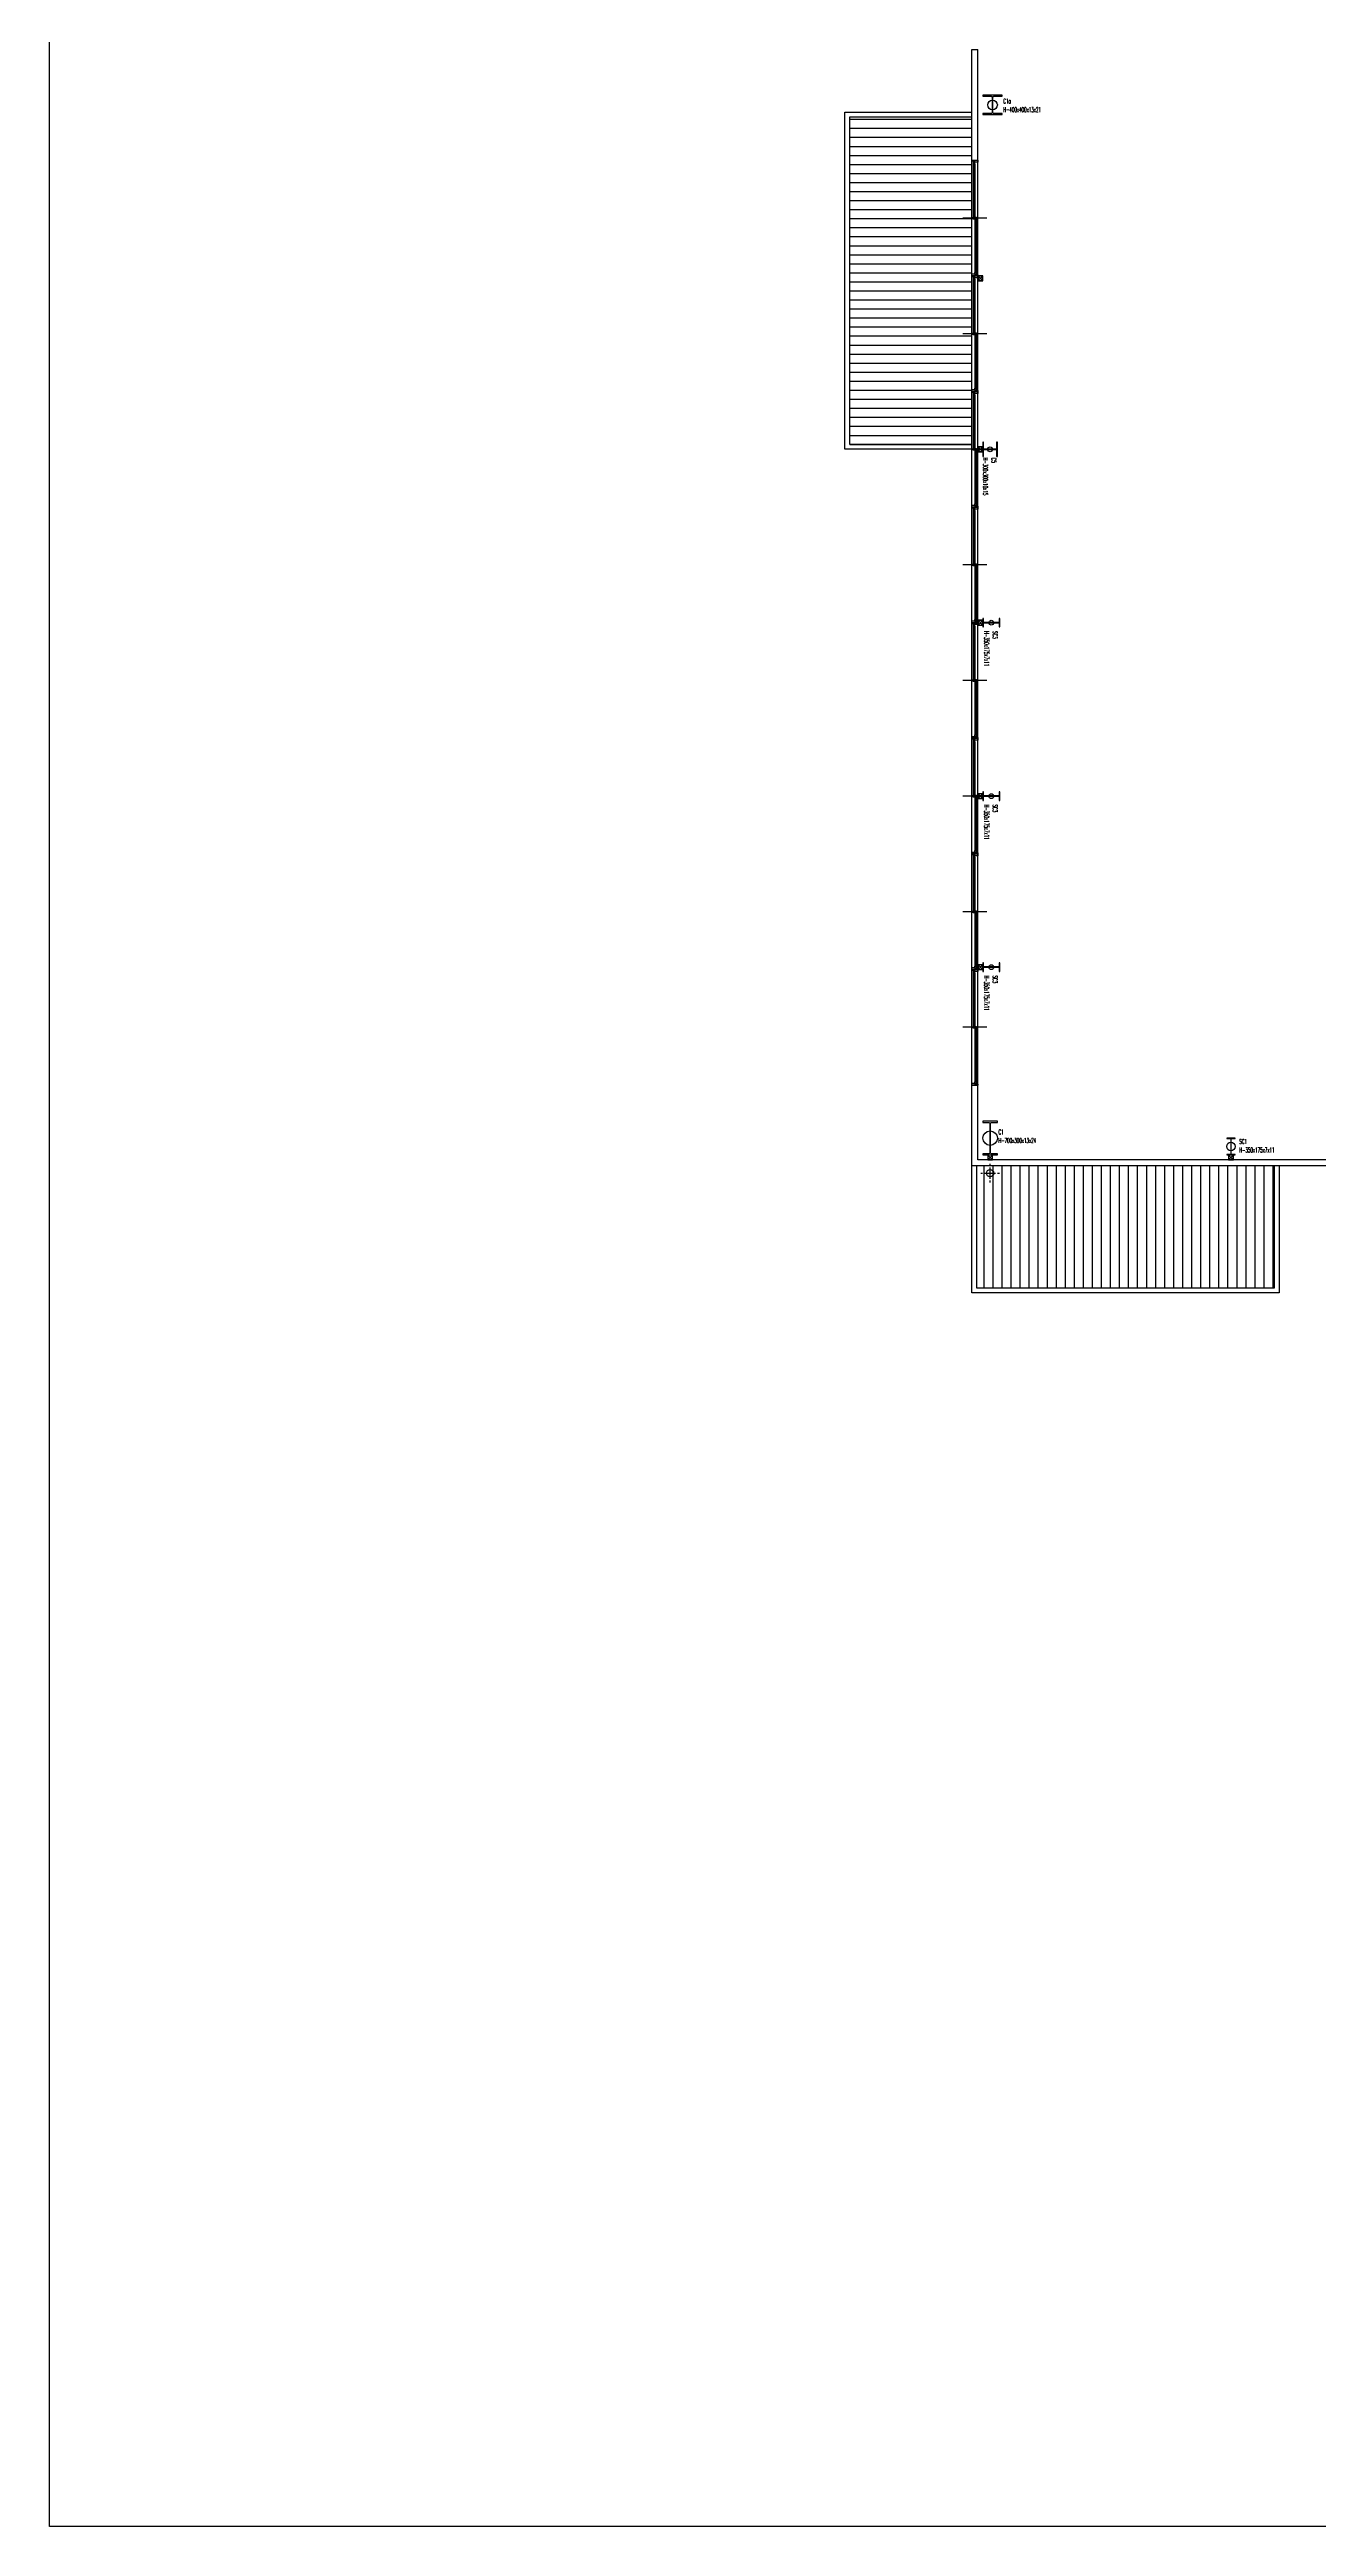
# Model space of a CAD drawing. Header units: millimetres. Extents: x 10462777 to 22643323, y 453826 to 1389191.
# Drawn here: x 11381846 to 11408190, y 540134 to 591557 of the extents above; entities that cross this region are included whole.
import ezdxf
from ezdxf.enums import TextEntityAlignment as Align

# ---------------------------------------------------------------- set-up
doc = ezdxf.new("R2010")
doc.units = ezdxf.units.MM
doc.header["$LTSCALE"] = 200
doc.header["$MEASUREMENT"] = 0
doc.layers.get('0').update_dxf_attribs({"linetype": 'CONTINUOUS'})
for name, color, linetype in [('COL', 2, 'CONTINUOUS'), ('HAT', 5, 'CONTINUOUS'), ('HATCH', 8, 'CONTINUOUS'), ('panel', 4, 'CONTINUOUS'), ('PIPE', 4, 'CONTINUOUS'), ('win', 6, 'CONTINUOUS'), ('도면층6', 6, 'CONTINUOUS')]:
    doc.layers.add(name, color=color, linetype=linetype)
doc.layers.add('No_Print', color=153, linetype='CONTINUOUS', plot=False)
doc.styles.add('HYwulM', font='txt.shx ', dxfattribs={"bigfont": ' whgtxt.shx'})

msp = doc.modelspace()

# ---------------------------------------------------------------- linework, layer by layer
at = {"color": 253}
for p, q in [((11398358.2949, 583257.23366), (11398358.2949, 590257.23366)), ((11398358.2949, 590257.23366), (11400995.7949, 590257.23366)), ((11398458.2949, 583357.23366), (11398458.2949, 590157.23366)), ((11398458.2949, 590157.23366), (11400995.7949, 590157.23366)), ((11400995.7949, 583257.23366), (11398358.2949, 583257.23366)), ((11400995.7949, 583357.23366), (11398458.2949, 583357.23366)), ((11400995.7949, 565742.23366), (11400995.7949, 568379.73366)), ((11401095.7949, 565842.23366), (11401095.7949, 568379.73366)), ((11407273.2949, 568379.73366), (11407273.2949, 565842.23366)), ((11407373.2949, 568379.73366), (11407373.2949, 565742.23366)), ((11407373.2949, 565742.23366), (11400995.7949, 565742.23366)), ((11407273.2949, 565842.23366), (11401095.7949, 565842.23366))]:
    msp.add_line(p, q, dxfattribs=at)
at = {"layer": 'COL', "color": 253}
for points in [[(11401416.7949, 590250.23366, -0.4142135624), (11401394.7949, 590228.23366), (11401223.2949, 590228.23366), (11401223.2949, 590207.23366), (11401623.2949, 590207.23366), (11401623.2949, 590228.23366), (11401451.7949, 590228.23366, -0.4142135624), (11401429.7949, 590250.23366), (11401429.7949, 590564.23366, -0.4142135624), (11401451.7949, 590586.23366), (11401623.2949, 590586.23366), (11401623.2949, 590607.23366), (11401223.2949, 590607.23366), (11401223.2949, 590586.23366), (11401394.7949, 590586.23366, -0.4142135624), (11401416.7949, 590564.23366)], [(11401254.2949, 583262.23366, -0.4142135624), (11401238.2949, 583278.23366), (11401238.2949, 583407.23366), (11401223.2949, 583407.23366), (11401223.2949, 583107.23366), (11401238.2949, 583107.23366), (11401238.2949, 583236.23366, -0.4142135624), (11401254.2949, 583252.23366), (11401492.2949, 583252.23366, -0.4142135624), (11401508.2949, 583236.23366), (11401508.2949, 583107.23366), (11401523.2949, 583107.23366), (11401523.2949, 583407.23366), (11401508.2949, 583407.23366), (11401508.2949, 583278.23366, -0.4142135624), (11401492.2949, 583262.23366)], [(11401250.2949, 579660.73366, -0.4142135624), (11401234.2949, 579676.73366), (11401234.2949, 579744.73366), (11401223.2949, 579744.73366), (11401223.2949, 579569.73366), (11401234.2949, 579569.73366), (11401234.2949, 579637.73366, -0.4142135624), (11401250.2949, 579653.73366), (11401546.2949, 579653.73366, -0.4142135624), (11401562.2949, 579637.73366), (11401562.2949, 579569.73366), (11401573.2949, 579569.73366), (11401573.2949, 579744.73366), (11401562.2949, 579744.73366), (11401562.2949, 579676.73366, -0.4142135624), (11401546.2949, 579660.73366)], [(11401250.2949, 576060.73366, -0.4142135624), (11401234.2949, 576076.73366), (11401234.2949, 576144.73366), (11401223.2949, 576144.73366), (11401223.2949, 575969.73366), (11401234.2949, 575969.73366), (11401234.2949, 576037.73366, -0.4142135624), (11401250.2949, 576053.73366), (11401546.2949, 576053.73366, -0.4142135624), (11401562.2949, 576037.73366), (11401562.2949, 575969.73366), (11401573.2949, 575969.73366), (11401573.2949, 576144.73366), (11401562.2949, 576144.73366), (11401562.2949, 576076.73366, -0.4142135624), (11401546.2949, 576060.73366)], [(11401250.2949, 572510.73366, -0.4142135624), (11401234.2949, 572526.73366), (11401234.2949, 572594.73366), (11401223.2949, 572594.73366), (11401223.2949, 572419.73366), (11401234.2949, 572419.73366), (11401234.2949, 572487.73366, -0.4142135624), (11401250.2949, 572503.73366), (11401546.2949, 572503.73366, -0.4142135624), (11401562.2949, 572487.73366), (11401562.2949, 572419.73366), (11401573.2949, 572419.73366), (11401573.2949, 572594.73366), (11401562.2949, 572594.73366), (11401562.2949, 572526.73366, -0.4142135624), (11401546.2949, 572510.73366)], [(11401366.7949, 568659.23366, -0.4142135624), (11401338.7949, 568631.23366), (11401223.2949, 568631.23366), (11401223.2949, 568607.23366), (11401523.2949, 568607.23366), (11401523.2949, 568631.23366), (11401407.7949, 568631.23366, -0.4142135624), (11401379.7949, 568659.23366), (11401379.7949, 569255.23366, -0.4142135624), (11401407.7949, 569283.23366), (11401523.2949, 569283.23366), (11401523.2949, 569307.23366), (11401223.2949, 569307.23366), (11401223.2949, 569283.23366), (11401338.7949, 569283.23366, -0.4142135624), (11401366.7949, 569255.23366)], [(11406369.7949, 568632.23366, -0.4142135624), (11406355.7949, 568618.23366), (11406285.7949, 568618.23366), (11406285.7949, 568607.23366), (11406460.7949, 568607.23366), (11406460.7949, 568618.23366), (11406390.7949, 568618.23366, -0.4142135624), (11406376.7949, 568632.23366), (11406376.7949, 568932.23366, -0.4142135624), (11406390.7949, 568946.23366), (11406460.7949, 568946.23366), (11406460.7949, 568957.23366), (11406285.7949, 568957.23366), (11406285.7949, 568946.23366), (11406355.7949, 568946.23366, -0.4142135624), (11406369.7949, 568932.23366)]]:
    msp.add_lwpolyline(points, format="xyb", close=True, dxfattribs=at)
at = {"layer": 'HAT', "color": 253, "linetype": 'Continuous'}
for p, q in [((11398458.2949, 590110.02521), (11400995.7949, 590110.02521)), ((11398458.2949, 589922.52521), (11400995.7949, 589922.52521)), ((11398458.2949, 589735.02521), (11400995.7949, 589735.02521)), ((11398458.2949, 589547.52521), (11400995.7949, 589547.52521)), ((11398458.2949, 589360.02521), (11400995.7949, 589360.02521)), ((11398458.2949, 589172.52521), (11400995.7949, 589172.52521)), ((11398458.2949, 588985.02521), (11400995.7949, 588985.02521)), ((11398458.2949, 588797.52521), (11400995.7949, 588797.52521)), ((11398458.2949, 588610.02521), (11400995.7949, 588610.02521)), ((11398458.2949, 588422.52521), (11400995.7949, 588422.52521)), ((11398458.2949, 588235.02521), (11400995.7949, 588235.02521)), ((11398458.2949, 588047.52521), (11400995.7949, 588047.52521)), ((11398458.2949, 587860.02521), (11400995.7949, 587860.02521)), ((11398458.2949, 587672.52521), (11400995.7949, 587672.52521)), ((11398458.2949, 587485.02521), (11400995.7949, 587485.02521)), ((11398458.2949, 587297.52521), (11400995.7949, 587297.52521)), ((11398458.2949, 587110.02521), (11400995.7949, 587110.02521)), ((11398458.2949, 586922.52521), (11400995.7949, 586922.52521)), ((11398458.2949, 586735.02521), (11400995.7949, 586735.02521)), ((11398458.2949, 586547.52521), (11400995.7949, 586547.52521)), ((11398458.2949, 586360.02521), (11400995.7949, 586360.02521)), ((11398458.2949, 586172.52521), (11400995.7949, 586172.52521)), ((11398458.2949, 585985.02521), (11400995.7949, 585985.02521)), ((11398458.2949, 585797.52521), (11400995.7949, 585797.52521)), ((11398458.2949, 585610.02521), (11400995.7949, 585610.02521)), ((11398458.2949, 585422.52521), (11400995.7949, 585422.52521)), ((11398458.2949, 585235.02521), (11400995.7949, 585235.02521)), ((11398458.2949, 585047.52521), (11400995.7949, 585047.52521)), ((11398458.2949, 584860.02521), (11400995.7949, 584860.02521)), ((11398458.2949, 584672.52521), (11400995.7949, 584672.52521)), ((11398458.2949, 584485.02521), (11400995.7949, 584485.02521)), ((11398458.2949, 584297.52521), (11400995.7949, 584297.52521)), ((11398458.2949, 584110.02521), (11400995.7949, 584110.02521)), ((11398458.2949, 583922.52521), (11400995.7949, 583922.52521)), ((11398458.2949, 583735.02521), (11400995.7949, 583735.02521)), ((11398458.2949, 583547.52521), (11400995.7949, 583547.52521)), ((11398458.2949, 583360.02521), (11400995.7949, 583360.02521)), ((11401249.16205, 565842.23366), (11401249.16205, 568379.73366)), ((11401436.66205, 565842.23366), (11401436.66205, 568379.73366)), ((11401624.16205, 565842.23366), (11401624.16205, 568379.73366)), ((11401811.66205, 565842.23366), (11401811.66205, 568379.73366)), ((11401999.16205, 565842.23366), (11401999.16205, 568379.73366)), ((11402186.66205, 565842.23366), (11402186.66205, 568379.73366)), ((11402374.16205, 565842.23366), (11402374.16205, 568379.73366)), ((11402561.66205, 565842.23366), (11402561.66205, 568379.73366)), ((11402749.16205, 565842.23366), (11402749.16205, 568379.73366)), ((11402936.66205, 565842.23366), (11402936.66205, 568379.73366)), ((11403124.16205, 565842.23366), (11403124.16205, 568379.73366)), ((11403311.66205, 565842.23366), (11403311.66205, 568379.73366)), ((11403499.16205, 565842.23366), (11403499.16205, 568379.73366)), ((11403686.66205, 565842.23366), (11403686.66205, 568379.73366)), ((11403874.16205, 565842.23366), (11403874.16205, 568379.73366)), ((11404061.66205, 565842.23366), (11404061.66205, 568379.73366)), ((11404249.16205, 565842.23366), (11404249.16205, 568379.73366)), ((11404436.66205, 565842.23366), (11404436.66205, 568379.73366)), ((11404624.16205, 565842.23366), (11404624.16205, 568379.73366)), ((11404811.66205, 565842.23366), (11404811.66205, 568379.73366)), ((11404999.16205, 565842.23366), (11404999.16205, 568379.73366)), ((11405186.66205, 565842.23366), (11405186.66205, 568379.73366)), ((11405374.16205, 565842.23366), (11405374.16205, 568379.73366)), ((11405561.66205, 565842.23366), (11405561.66205, 568379.73366)), ((11405749.16205, 565842.23366), (11405749.16205, 568379.73366)), ((11405936.66205, 565842.23366), (11405936.66205, 568379.73366)), ((11406124.16205, 565842.23366), (11406124.16205, 568379.73366)), ((11406311.66205, 565842.23366), (11406311.66205, 568379.73366)), ((11406499.16205, 565842.23366), (11406499.16205, 568379.73366)), ((11406686.66205, 565842.23366), (11406686.66205, 568379.73366)), ((11406874.16205, 565842.23366), (11406874.16205, 568379.73366)), ((11407061.66205, 565842.23366), (11407061.66205, 568379.73366)), ((11407249.16205, 565842.23366), (11407249.16205, 568379.73366))]:
    msp.add_line(p, q, dxfattribs=at)
at = {"layer": 'HATCH', "color": 253}
for p, q in [((11401178.2949, 568229.73366), (11401218.2949, 568229.73366)), ((11401258.2949, 568229.73366), (11401488.2949, 568229.73366)), ((11401373.2949, 568384.73366), (11401373.2949, 568424.73366)), ((11401373.2949, 568114.73366), (11401373.2949, 568344.73366)), ((11401528.2949, 568229.73366), (11401568.2949, 568229.73366)), ((11401373.2949, 568034.73366), (11401373.2949, 568074.73366))]:
    msp.add_line(p, q, dxfattribs=at)
msp.add_ellipse((11401373.2949, 568229.73366), major_axis=(-53.03301, 53.03301), ratio=1, start_param=-0.7853981634, end_param=5.4977871438, dxfattribs=at)
at = {"layer": 'No_Print', "color": 253}
for centre, radius in [((11401423.2949, 590407.23366), 100), ((11401373.2949, 583257.23366), 50), ((11401398.2949, 579657.23366), 50), ((11401398.2949, 576057.23366), 50), ((11401398.2949, 572507.23366), 50), ((11401373.2949, 568957.23366), 150), ((11406373.2949, 568782.23366), 87.5)]:
    msp.add_circle(centre, radius, dxfattribs=at)
at = {"layer": 'panel', "color": 253}
for p, q in [((11400995.7949, 591557.23366), (11401120.7949, 591557.23366)), ((11400995.7949, 589257.23366), (11400995.7949, 591557.23366)), ((11401120.7949, 589257.23366), (11401120.7949, 591557.23366)), ((11400995.7949, 589257.23366), (11401120.7949, 589257.23366)), ((11400995.7949, 568379.73366), (11400995.7949, 570057.23366)), ((11400995.7949, 570057.23366), (11401120.7949, 570057.23366)), ((11401120.7949, 568504.73366), (11401120.7949, 570057.23366)), ((11408873.2949, 568379.73366), (11400995.7949, 568379.73366)), ((11408873.2949, 568504.73366), (11401120.7949, 568504.73366))]:
    msp.add_line(p, q, dxfattribs=at)
at = {"layer": 'PIPE', "color": 253}
for p, q in [((11401123.0949, 586759.53366), (11401218.4949, 586854.93366)), ((11401218.4949, 586759.53366), (11401123.0949, 586854.93366)), ((11401123.0949, 583209.53366), (11401218.4949, 583304.93366)), ((11401218.4949, 583209.53366), (11401123.0949, 583304.93366)), ((11401123.0949, 579609.53366), (11401218.4949, 579704.93366)), ((11401218.4949, 579609.53366), (11401123.0949, 579704.93366)), ((11401123.0949, 576009.53366), (11401218.4949, 576104.93366)), ((11401218.4949, 576009.53366), (11401123.0949, 576104.93366)), ((11401123.0949, 572459.53366), (11401218.4949, 572554.93366)), ((11401218.4949, 572459.53366), (11401123.0949, 572554.93366)), ((11401325.5949, 568507.03366), (11401420.9949, 568602.43366)), ((11401420.9949, 568507.03366), (11401325.5949, 568602.43366)), ((11406325.5949, 568507.03366), (11406420.9949, 568602.43366)), ((11406420.9949, 568507.03366), (11406325.5949, 568602.43366))]:
    msp.add_line(p, q, dxfattribs=at)
for points in [[(11401220.7949, 586757.23366), (11401220.7949, 586857.23366), (11401120.7949, 586857.23366), (11401120.7949, 586757.23366)], [(11401218.4949, 586759.53366), (11401218.4949, 586854.93366), (11401123.0949, 586854.93366), (11401123.0949, 586759.53366)], [(11401220.7949, 583207.23366), (11401220.7949, 583307.23366), (11401120.7949, 583307.23366), (11401120.7949, 583207.23366)], [(11401218.4949, 583209.53366), (11401218.4949, 583304.93366), (11401123.0949, 583304.93366), (11401123.0949, 583209.53366)], [(11401220.7949, 579607.23366), (11401220.7949, 579707.23366), (11401120.7949, 579707.23366), (11401120.7949, 579607.23366)], [(11401218.4949, 579609.53366), (11401218.4949, 579704.93366), (11401123.0949, 579704.93366), (11401123.0949, 579609.53366)], [(11401220.7949, 576007.23366), (11401220.7949, 576107.23366), (11401120.7949, 576107.23366), (11401120.7949, 576007.23366)], [(11401218.4949, 576009.53366), (11401218.4949, 576104.93366), (11401123.0949, 576104.93366), (11401123.0949, 576009.53366)], [(11401220.7949, 572457.23366), (11401220.7949, 572557.23366), (11401120.7949, 572557.23366), (11401120.7949, 572457.23366)], [(11401218.4949, 572459.53366), (11401218.4949, 572554.93366), (11401123.0949, 572554.93366), (11401123.0949, 572459.53366)], [(11401423.2949, 568504.73366), (11401423.2949, 568604.73366), (11401323.2949, 568604.73366), (11401323.2949, 568504.73366)], [(11401420.9949, 568507.03366), (11401420.9949, 568602.43366), (11401325.5949, 568602.43366), (11401325.5949, 568507.03366)], [(11406423.2949, 568504.73366), (11406423.2949, 568604.73366), (11406323.2949, 568604.73366), (11406323.2949, 568504.73366)], [(11406420.9949, 568507.03366), (11406420.9949, 568602.43366), (11406325.5949, 568602.43366), (11406325.5949, 568507.03366)]]:
    msp.add_lwpolyline(points, close=True, dxfattribs=at)
at = {"layer": 'win', "color": 253}
for p, q in [((11400995.7949, 586857.23366), (11400995.7949, 589257.23366)), ((11401022.7949, 589187.23366), (11401022.7949, 588077.23366)), ((11401033.7949, 589187.23366), (11401033.7949, 588077.23366)), ((11401041.7949, 589187.23366), (11401041.7949, 588077.23366)), ((11401052.7949, 589187.23366), (11401052.7949, 588077.23366)), ((11401120.7949, 586857.23366), (11401120.7949, 589257.23366)), ((11401304.07156, 588057.23366), (11400807.12212, 588057.23366)), ((11401058.7949, 588037.23366), (11401058.7949, 586887.23366)), ((11401069.7949, 588037.23366), (11401069.7949, 586927.23366)), ((11401077.7949, 588037.23366), (11401077.7949, 586927.23366)), ((11401088.7949, 588037.23366), (11401088.7949, 586927.23366)), ((11400995.7949, 584457.23366), (11400995.7949, 586857.23366)), ((11401022.7949, 586787.23366), (11401022.7949, 585677.23366)), ((11401033.7949, 586787.23366), (11401033.7949, 585677.23366)), ((11401041.7949, 586787.23366), (11401041.7949, 585677.23366)), ((11401052.7949, 586787.23366), (11401052.7949, 585677.23366)), ((11401120.7949, 584457.23366), (11401120.7949, 586857.23366)), ((11401304.07156, 585657.23366), (11400807.12212, 585657.23366)), ((11401058.7949, 585637.23366), (11401058.7949, 584487.23366)), ((11401069.7949, 585637.23366), (11401069.7949, 584527.23366)), ((11401077.7949, 585637.23366), (11401077.7949, 584527.23366)), ((11401088.7949, 585637.23366), (11401088.7949, 584527.23366)), ((11400995.7949, 582057.23366), (11400995.7949, 584457.23366)), ((11401022.7949, 584387.23366), (11401022.7949, 583277.23366)), ((11401033.7949, 584387.23366), (11401033.7949, 583277.23366)), ((11401041.7949, 584387.23366), (11401041.7949, 583277.23366)), ((11401052.7949, 584387.23366), (11401052.7949, 583277.23366)), ((11401120.7949, 582057.23366), (11401120.7949, 584457.23366)), ((11401304.07156, 583257.23366), (11400807.12212, 583257.23366)), ((11401058.7949, 583237.23366), (11401058.7949, 582087.23366)), ((11401069.7949, 583237.23366), (11401069.7949, 582127.23366)), ((11401077.7949, 583237.23366), (11401077.7949, 582127.23366)), ((11401088.7949, 583237.23366), (11401088.7949, 582127.23366)), ((11400995.7949, 579657.23366), (11400995.7949, 582057.23366)), ((11401022.7949, 581987.23366), (11401022.7949, 580877.23366)), ((11401033.7949, 581987.23366), (11401033.7949, 580877.23366)), ((11401041.7949, 581987.23366), (11401041.7949, 580877.23366)), ((11401052.7949, 581987.23366), (11401052.7949, 580877.23366)), ((11401120.7949, 579657.23366), (11401120.7949, 582057.23366)), ((11401304.07156, 580857.23366), (11400807.12212, 580857.23366)), ((11401058.7949, 580837.23366), (11401058.7949, 579687.23366)), ((11401069.7949, 580837.23366), (11401069.7949, 579727.23366)), ((11401077.7949, 580837.23366), (11401077.7949, 579727.23366)), ((11401088.7949, 580837.23366), (11401088.7949, 579727.23366)), ((11400995.7949, 577257.23366), (11400995.7949, 579657.23366)), ((11401022.7949, 579587.23366), (11401022.7949, 578477.23366)), ((11401033.7949, 579587.23366), (11401033.7949, 578477.23366)), ((11401041.7949, 579587.23366), (11401041.7949, 578477.23366)), ((11401052.7949, 579587.23366), (11401052.7949, 578477.23366)), ((11401120.7949, 577257.23366), (11401120.7949, 579657.23366)), ((11401304.07156, 578457.23366), (11400807.12212, 578457.23366)), ((11401058.7949, 578437.23366), (11401058.7949, 577287.23366)), ((11401069.7949, 578437.23366), (11401069.7949, 577327.23366)), ((11401077.7949, 578437.23366), (11401077.7949, 577327.23366)), ((11401088.7949, 578437.23366), (11401088.7949, 577327.23366)), ((11400995.7949, 574857.23366), (11400995.7949, 577257.23366)), ((11401022.7949, 577187.23366), (11401022.7949, 576077.23366)), ((11401033.7949, 577187.23366), (11401033.7949, 576077.23366)), ((11401041.7949, 577187.23366), (11401041.7949, 576077.23366)), ((11401052.7949, 577187.23366), (11401052.7949, 576077.23366)), ((11401120.7949, 574857.23366), (11401120.7949, 577257.23366)), ((11401304.07156, 576057.23366), (11400807.12212, 576057.23366)), ((11401058.7949, 576037.23366), (11401058.7949, 574887.23366)), ((11401069.7949, 576037.23366), (11401069.7949, 574927.23366)), ((11401077.7949, 576037.23366), (11401077.7949, 574927.23366)), ((11401088.7949, 576037.23366), (11401088.7949, 574927.23366)), ((11400995.7949, 572457.23366), (11400995.7949, 574857.23366)), ((11401022.7949, 574787.23366), (11401022.7949, 573677.23366)), ((11401033.7949, 574787.23366), (11401033.7949, 573677.23366)), ((11401041.7949, 574787.23366), (11401041.7949, 573677.23366)), ((11401052.7949, 574787.23366), (11401052.7949, 573677.23366)), ((11401120.7949, 572457.23366), (11401120.7949, 574857.23366)), ((11401304.07156, 573657.23366), (11400807.12212, 573657.23366)), ((11401058.7949, 573637.23366), (11401058.7949, 572487.23366)), ((11401069.7949, 573637.23366), (11401069.7949, 572527.23366)), ((11401077.7949, 573637.23366), (11401077.7949, 572527.23366)), ((11401088.7949, 573637.23366), (11401088.7949, 572527.23366)), ((11400995.7949, 570057.23366), (11400995.7949, 572457.23366)), ((11401022.7949, 572387.23366), (11401022.7949, 571277.23366)), ((11401033.7949, 572387.23366), (11401033.7949, 571277.23366)), ((11401041.7949, 572387.23366), (11401041.7949, 571277.23366)), ((11401052.7949, 572387.23366), (11401052.7949, 571277.23366)), ((11401120.7949, 570057.23366), (11401120.7949, 572457.23366)), ((11401304.07156, 571257.23366), (11400807.12212, 571257.23366)), ((11401058.7949, 571237.23366), (11401058.7949, 570087.23366)), ((11401069.7949, 571237.23366), (11401069.7949, 570127.23366)), ((11401077.7949, 571237.23366), (11401077.7949, 570127.23366)), ((11401088.7949, 571237.23366), (11401088.7949, 570127.23366))]:
    msp.add_line(p, q, dxfattribs=at)
for points in [[(11401070.7949, 589257.23366), (11401120.7949, 589257.23366), (11401120.7949, 589217.23366), (11401055.7949, 589217.23366), (11401055.7949, 589237.23366), (11400995.7949, 589237.23366), (11400995.7949, 589257.23366), (11401070.7949, 589257.23366)], [(11401090.7949, 586857.23366), (11400995.7949, 586857.23366), (11400995.7949, 586897.23366), (11401055.7949, 586897.23366), (11401055.7949, 586877.23366), (11401120.7949, 586877.23366), (11401120.7949, 586857.23366), (11401090.7949, 586857.23366)], [(11401070.7949, 586857.23366), (11401120.7949, 586857.23366), (11401120.7949, 586817.23366), (11401055.7949, 586817.23366), (11401055.7949, 586837.23366), (11400995.7949, 586837.23366), (11400995.7949, 586857.23366), (11401070.7949, 586857.23366)], [(11401090.7949, 584457.23366), (11400995.7949, 584457.23366), (11400995.7949, 584497.23366), (11401055.7949, 584497.23366), (11401055.7949, 584477.23366), (11401120.7949, 584477.23366), (11401120.7949, 584457.23366), (11401090.7949, 584457.23366)], [(11401070.7949, 584457.23366), (11401120.7949, 584457.23366), (11401120.7949, 584417.23366), (11401055.7949, 584417.23366), (11401055.7949, 584437.23366), (11400995.7949, 584437.23366), (11400995.7949, 584457.23366), (11401070.7949, 584457.23366)], [(11401090.7949, 582057.23366), (11400995.7949, 582057.23366), (11400995.7949, 582097.23366), (11401055.7949, 582097.23366), (11401055.7949, 582077.23366), (11401120.7949, 582077.23366), (11401120.7949, 582057.23366), (11401090.7949, 582057.23366)], [(11401070.7949, 582057.23366), (11401120.7949, 582057.23366), (11401120.7949, 582017.23366), (11401055.7949, 582017.23366), (11401055.7949, 582037.23366), (11400995.7949, 582037.23366), (11400995.7949, 582057.23366), (11401070.7949, 582057.23366)], [(11401090.7949, 579657.23366), (11400995.7949, 579657.23366), (11400995.7949, 579697.23366), (11401055.7949, 579697.23366), (11401055.7949, 579677.23366), (11401120.7949, 579677.23366), (11401120.7949, 579657.23366), (11401090.7949, 579657.23366)], [(11401070.7949, 579657.23366), (11401120.7949, 579657.23366), (11401120.7949, 579617.23366), (11401055.7949, 579617.23366), (11401055.7949, 579637.23366), (11400995.7949, 579637.23366), (11400995.7949, 579657.23366), (11401070.7949, 579657.23366)], [(11401090.7949, 577257.23366), (11400995.7949, 577257.23366), (11400995.7949, 577297.23366), (11401055.7949, 577297.23366), (11401055.7949, 577277.23366), (11401120.7949, 577277.23366), (11401120.7949, 577257.23366), (11401090.7949, 577257.23366)], [(11401070.7949, 577257.23366), (11401120.7949, 577257.23366), (11401120.7949, 577217.23366), (11401055.7949, 577217.23366), (11401055.7949, 577237.23366), (11400995.7949, 577237.23366), (11400995.7949, 577257.23366), (11401070.7949, 577257.23366)], [(11401090.7949, 574857.23366), (11400995.7949, 574857.23366), (11400995.7949, 574897.23366), (11401055.7949, 574897.23366), (11401055.7949, 574877.23366), (11401120.7949, 574877.23366), (11401120.7949, 574857.23366), (11401090.7949, 574857.23366)], [(11401070.7949, 574857.23366), (11401120.7949, 574857.23366), (11401120.7949, 574817.23366), (11401055.7949, 574817.23366), (11401055.7949, 574837.23366), (11400995.7949, 574837.23366), (11400995.7949, 574857.23366), (11401070.7949, 574857.23366)], [(11401090.7949, 572457.23366), (11400995.7949, 572457.23366), (11400995.7949, 572497.23366), (11401055.7949, 572497.23366), (11401055.7949, 572477.23366), (11401120.7949, 572477.23366), (11401120.7949, 572457.23366), (11401090.7949, 572457.23366)], [(11401070.7949, 572457.23366), (11401120.7949, 572457.23366), (11401120.7949, 572417.23366), (11401055.7949, 572417.23366), (11401055.7949, 572437.23366), (11400995.7949, 572437.23366), (11400995.7949, 572457.23366), (11401070.7949, 572457.23366)], [(11401090.7949, 570057.23366), (11400995.7949, 570057.23366), (11400995.7949, 570097.23366), (11401055.7949, 570097.23366), (11401055.7949, 570077.23366), (11401120.7949, 570077.23366), (11401120.7949, 570057.23366), (11401090.7949, 570057.23366)]]:
    msp.add_lwpolyline(points, dxfattribs=at)
for points in [[(11401022.7949, 589227.23366), (11401022.7949, 589187.23366), (11401052.7949, 589187.23366), (11401052.7949, 589227.23366)], [(11401052.7949, 588077.23366), (11401052.7949, 588037.23366), (11401022.7949, 588037.23366), (11401022.7949, 588077.23366)], [(11401088.7949, 588077.23366), (11401088.7949, 588037.23366), (11401058.7949, 588037.23366), (11401058.7949, 588077.23366)], [(11401022.7949, 586827.23366), (11401022.7949, 586787.23366), (11401052.7949, 586787.23366), (11401052.7949, 586827.23366)], [(11401088.7949, 586927.23366), (11401088.7949, 586887.23366), (11401058.7949, 586887.23366), (11401058.7949, 586927.23366)], [(11401052.7949, 585677.23366), (11401052.7949, 585637.23366), (11401022.7949, 585637.23366), (11401022.7949, 585677.23366)], [(11401088.7949, 585677.23366), (11401088.7949, 585637.23366), (11401058.7949, 585637.23366), (11401058.7949, 585677.23366)], [(11401022.7949, 584427.23366), (11401022.7949, 584387.23366), (11401052.7949, 584387.23366), (11401052.7949, 584427.23366)], [(11401088.7949, 584527.23366), (11401088.7949, 584487.23366), (11401058.7949, 584487.23366), (11401058.7949, 584527.23366)], [(11401052.7949, 583277.23366), (11401052.7949, 583237.23366), (11401022.7949, 583237.23366), (11401022.7949, 583277.23366)], [(11401088.7949, 583277.23366), (11401088.7949, 583237.23366), (11401058.7949, 583237.23366), (11401058.7949, 583277.23366)], [(11401088.7949, 582127.23366), (11401088.7949, 582087.23366), (11401058.7949, 582087.23366), (11401058.7949, 582127.23366)], [(11401022.7949, 582027.23366), (11401022.7949, 581987.23366), (11401052.7949, 581987.23366), (11401052.7949, 582027.23366)], [(11401052.7949, 580877.23366), (11401052.7949, 580837.23366), (11401022.7949, 580837.23366), (11401022.7949, 580877.23366)], [(11401088.7949, 580877.23366), (11401088.7949, 580837.23366), (11401058.7949, 580837.23366), (11401058.7949, 580877.23366)], [(11401022.7949, 579627.23366), (11401022.7949, 579587.23366), (11401052.7949, 579587.23366), (11401052.7949, 579627.23366)], [(11401088.7949, 579727.23366), (11401088.7949, 579687.23366), (11401058.7949, 579687.23366), (11401058.7949, 579727.23366)], [(11401052.7949, 578477.23366), (11401052.7949, 578437.23366), (11401022.7949, 578437.23366), (11401022.7949, 578477.23366)], [(11401088.7949, 578477.23366), (11401088.7949, 578437.23366), (11401058.7949, 578437.23366), (11401058.7949, 578477.23366)], [(11401022.7949, 577227.23366), (11401022.7949, 577187.23366), (11401052.7949, 577187.23366), (11401052.7949, 577227.23366)], [(11401088.7949, 577327.23366), (11401088.7949, 577287.23366), (11401058.7949, 577287.23366), (11401058.7949, 577327.23366)], [(11401052.7949, 576077.23366), (11401052.7949, 576037.23366), (11401022.7949, 576037.23366), (11401022.7949, 576077.23366)], [(11401088.7949, 576077.23366), (11401088.7949, 576037.23366), (11401058.7949, 576037.23366), (11401058.7949, 576077.23366)], [(11401088.7949, 574927.23366), (11401088.7949, 574887.23366), (11401058.7949, 574887.23366), (11401058.7949, 574927.23366)], [(11401022.7949, 574827.23366), (11401022.7949, 574787.23366), (11401052.7949, 574787.23366), (11401052.7949, 574827.23366)], [(11401052.7949, 573677.23366), (11401052.7949, 573637.23366), (11401022.7949, 573637.23366), (11401022.7949, 573677.23366)], [(11401088.7949, 573677.23366), (11401088.7949, 573637.23366), (11401058.7949, 573637.23366), (11401058.7949, 573677.23366)], [(11401022.7949, 572427.23366), (11401022.7949, 572387.23366), (11401052.7949, 572387.23366), (11401052.7949, 572427.23366)], [(11401088.7949, 572527.23366), (11401088.7949, 572487.23366), (11401058.7949, 572487.23366), (11401058.7949, 572527.23366)], [(11401052.7949, 571277.23366), (11401052.7949, 571237.23366), (11401022.7949, 571237.23366), (11401022.7949, 571277.23366)], [(11401088.7949, 571277.23366), (11401088.7949, 571237.23366), (11401058.7949, 571237.23366), (11401058.7949, 571277.23366)], [(11401088.7949, 570127.23366), (11401088.7949, 570087.23366), (11401058.7949, 570087.23366), (11401058.7949, 570127.23366)]]:
    msp.add_lwpolyline(points, close=True, dxfattribs=at)
at = {"layer": '도면층6'}
for p, q in [((11381845.64872, 540133.76591), (11381845.64872, 637838.75248)), ((11550914.61531, 540133.76591), (11381845.64872, 540133.76591))]:
    msp.add_line(p, q, dxfattribs=at)

# ---------------------------------------------------------------- texts
at = {"layer": 'No_Print', "color": 253, "style": 'HYwulM', "width": 0.5}
for s, p in [('C1a', (11401647.12968, 590486.34295)), ('H-400x400x13x21', (11401647.12968, 590310.33283)), ('C1', (11401547.12968, 569083.84295)), ('H-700x300x13x24', (11401547.12968, 568907.83283)), ('SC1', (11406547.12968, 568886.34295)), ('H-350x175x7x11', (11406547.12968, 568710.33283))]:
    msp.add_text(s, height=100, dxfattribs=at).set_placement(p, align=Align.MIDDLE_LEFT)
for s, p in [('H-300x300x10x15', (11401276.39407, 583083.39888)), ('C5', (11401452.40419, 583083.39888)), ('H-350x175x7x11', (11401301.39407, 579483.39888)), ('SC3', (11401477.40419, 579483.39888)), ('H-350x175x7x11', (11401301.39407, 575883.39888)), ('SC3', (11401477.40419, 575883.39888)), ('H-350x175x7x11', (11401301.39407, 572333.39888)), ('SC3', (11401477.40419, 572333.39888))]:
    msp.add_text(s, height=100, rotation=270, dxfattribs=at).set_placement(p, align=Align.MIDDLE_LEFT)

doc.saveas('drawing.dxf')
